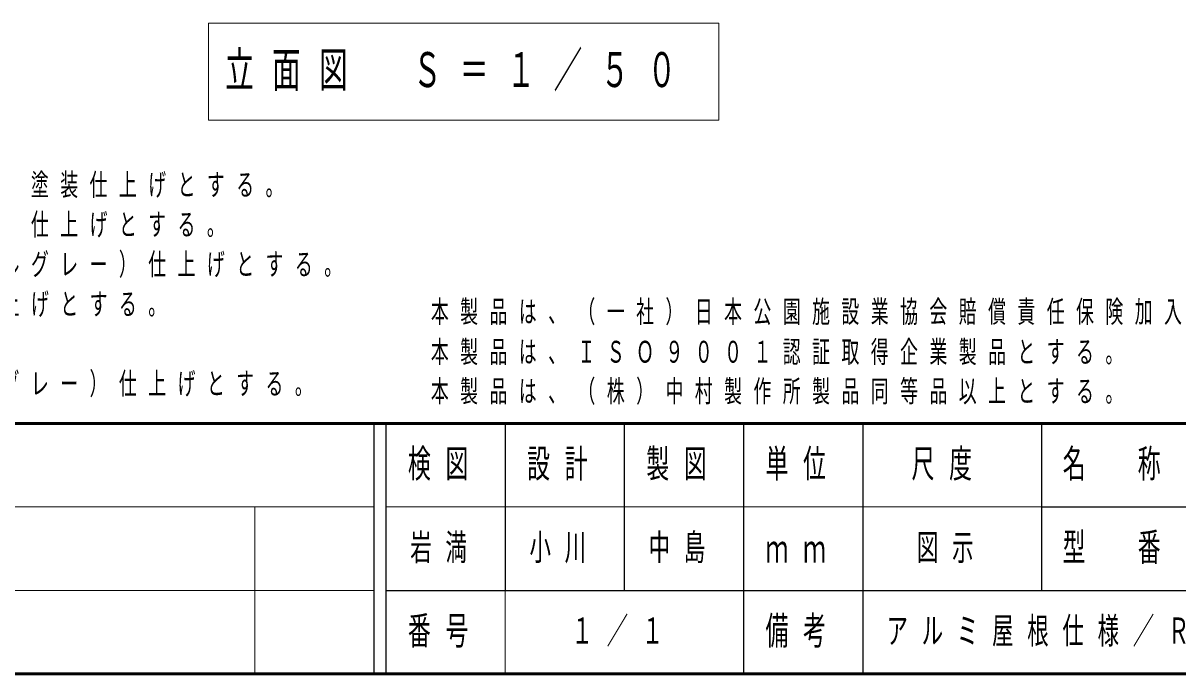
# Model space of a CAD drawing. Units: millimetres on the paper, scale 1:50. Extents: x -365 to 10, y -47 to 257.
# Drawn here: x -267.9 to -171.1, y 0 to 54.5 of the extents above; entities that cross this region are included whole.
import ezdxf

# ---------------------------------------------------------------- set-up
doc = ezdxf.new("R2010")
doc.units = ezdxf.units.MM
doc.layers.add('LY_1', color=7, linetype='Continuous', lineweight=25)
doc.layers.add('LY_2', color=7, linetype='Continuous', lineweight=13)
doc.styles.add('ＭＳ ゴシック', font='')
doc.styles.get('ＭＳ ゴシック').set_extended_font_data('MS Gothic')

msp = doc.modelspace()

# ---------------------------------------------------------------- linework, layer by layer
at = {"layer": 'LY_1', "lineweight": 13}
for p, q in [((-252.377, 54.546), (-252.377, 46.412)), ((-209.577, 54.546), (-252.377, 54.546)), ((-209.577, 46.412), (-209.577, 54.546)), ((-252.377, 46.412), (-209.577, 46.412))]:
    msp.add_line(p, q, dxfattribs=at)
at = {"layer": 'LY_2', "lineweight": 50}
for p, q in [((-365, 21), (0, 21)), ((-365, 0), (0, 0))]:
    msp.add_line(p, q, dxfattribs=at)
at = {"layer": 'LY_2', "lineweight": 25}
for p, q in [((-238.5, 21), (-238.5, 0)), ((-237.5, 21), (-237.5, 0)), ((-227.5, 21), (-227.5, 7)), ((-217.5, 21), (-217.5, 7)), ((-207.5, 21), (-207.5, 0)), ((-197.5, 21), (-197.5, 7)), ((-182.5, 21), (-182.5, 7)), ((-182.5, 14), (-70, 14)), ((-237.5, 7), (0, 7)), ((-197.5, 7), (-197.5, 0))]:
    msp.add_line(p, q, dxfattribs=at)
at = {"layer": 'LY_2'}
for p, q in [((-365, 14), (-238.5, 14)), ((-248.5, 14), (-248.5, 0)), ((-237.5, 14), (-182.5, 14)), ((-365, 7), (-238.5, 7)), ((-227.5, 7), (-227.5, 0))]:
    msp.add_line(p, q, dxfattribs=at)

# ---------------------------------------------------------------- texts
at = {"layer": 'LY_1', "style": 'ＭＳ ゴシック'}
for s, insert, char_height, attachment_point in [('\\T1.64;\\W0.6;立面図\u3000Ｓ＝１／５０', (-250.977, 50.479), 2.933, 4), ('\\T1.64;\\W0.6;木材は、ヒノキ（一等材）とし、カンナがけの上、木材保護着色塗料（マホガニー）塗装仕上げとする。', (-360.761, 39.853), 1.833, 7), ('\\T1.64;\\W0.6;鋼材は、電気亜鉛メッキ処理の上、ポリエステル樹脂粉体塗装（チャコールグレー）仕上げとする。', (-360.761, 36.52), 1.833, 7), ('\\T1.64;\\W0.6;鋳鉄は、ＦＣＤ４５０とし、亜鉛溶射処理の上、ウレタン樹脂塗料塗装（チャコールグレー）仕上げとする。', (-360.761, 33.186), 1.833, 7), ('\\T1.64;\\W0.6;アルミ合金鋳物は、ＡＣ３Ａとし、ウレタン樹脂塗料塗装（チャコールグレー）仕上げとする。', (-360.761, 29.853), 1.833, 7), ('\\T1.64;\\W0.6;本製品は、（一社）日本公園施設業協会賠償責任保険加入製品とする。', (-233.725, 29.212), 1.833, 7), ('\\T1.64;\\W0.6;本製品は、ＩＳＯ９００１認証取得企業製品とする。', (-233.725, 25.879), 1.833, 7), ('\\T1.64;\\W0.6;棟包はステンレス（ＳＵＳ３０４）とし、ポリエステル樹脂粉体塗装（チャコールグレー）仕上げとする。', (-360.761, 23.186), 1.833, 7), ('\\T1.64;\\W0.6;本製品は、（株）中村製作所製品同等品以上とする。', (-233.725, 22.546), 1.833, 7), ('\\T1.64;\\W0.6;岩満', (-232.5, 10.5), 2.199, 5), ('\\T1.64;\\W0.6;小川', (-222.5, 10.5), 2.199, 5), ('\\T1.64;\\W0.6;中島', (-212.5, 10.5), 2.199, 5), ('\\T1.64;\\W0.6;図示', (-190, 10.5), 2.199, 5), ('\\T1.64;\\W0.6;１／１', (-217.5, 3.5), 2.199, 5), ('\\T1.64;\\W0.6;アルミ屋根仕様／ＲＣ基礎', (-195.5, 3.5), 2.199, 4)]:
    msp.add_mtext(s, dxfattribs=dict(at, insert=insert, char_height=char_height, attachment_point=attachment_point))
at = {"layer": 'LY_2', "color": 4, "char_height": 2.346, "attachment_point": 5, "style": 'ＭＳ ゴシック'}
for s, insert in [('\\T1.64;\\W0.6;検図', (-232.5, 17.5)), ('\\T1.64;\\W0.6;設計', (-222.5, 17.5)), ('\\T1.64;\\W0.6;製図', (-212.5, 17.5)), ('\\T1.64;\\W0.6;単位', (-202.5, 17.5)), ('\\T1.64;\\W0.6;尺度', (-190.25, 17.5)), ('\\T1.64;\\W0.6;名\u3000称', (-176, 17.5)), ('\\T1.64;\\W0.6;型\u3000番', (-176, 10.5)), ('\\T1.64;\\W0.6;ｍｍ', (-202.5, 10.5)), ('\\T1.64;\\W0.6;番号', (-232.5, 3.5)), ('\\T1.64;\\W0.6;備考', (-202.5, 3.5))]:
    msp.add_mtext(s, dxfattribs=dict(at, insert=insert))

doc.saveas('drawing.dxf')
